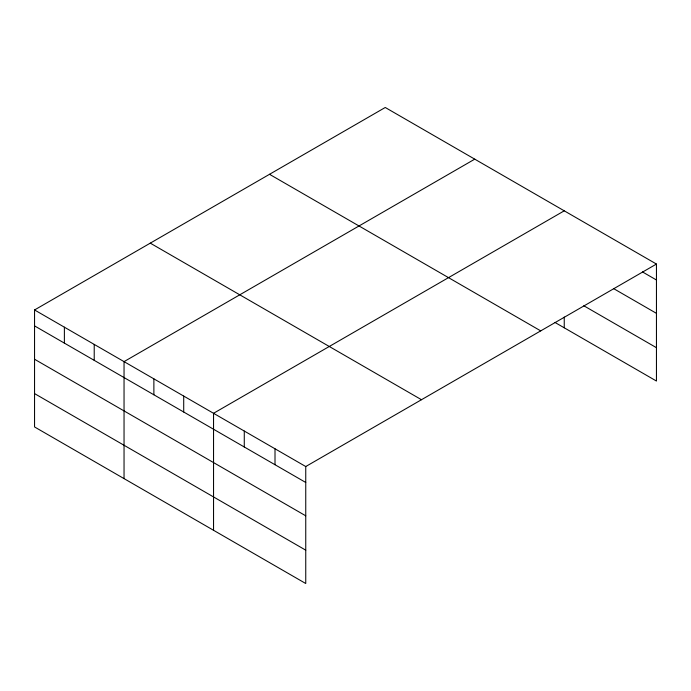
<?xml version="1.0" encoding="UTF-8"?>
<svg xmlns="http://www.w3.org/2000/svg" width="691" height="691" viewBox="0 0 691 691"><rect width="100%" height="100%" fill="white"/><g stroke="black" fill="none" stroke-linecap="round" stroke-linejoin="round"><path stroke-width="1.04" d="M554.916 322.421L656.45 381.043L656.45 264.057L385.25 107.485L34.55 309.957L34.55 426.943L305.75 583.515L305.75 466.537L34.55 309.957M474.743 159.155L124.043 361.626L124.043 478.613M564.245 210.824L213.545 413.296L213.545 530.282M305.75 466.537L656.45 264.057M642.483 271.926L656.45 279.993M613.608 288.605L656.45 313.343M583.8 305.75L656.45 347.694M269.516 174.305L540.716 330.877M150.284 243.146L421.484 399.718M34.55 325.893L305.75 482.473M34.55 359.242L305.75 515.814M34.55 393.594L305.75 550.174M564.245 317.048L564.245 327.802M275.009 448.787L275.009 464.723M244.277 431.046L244.277 446.982M183.711 396.073L183.711 412.009M153.877 378.849L153.877 394.786M94.218 344.403L94.218 360.339M64.384 327.18L64.384 343.116"/></g></svg>
